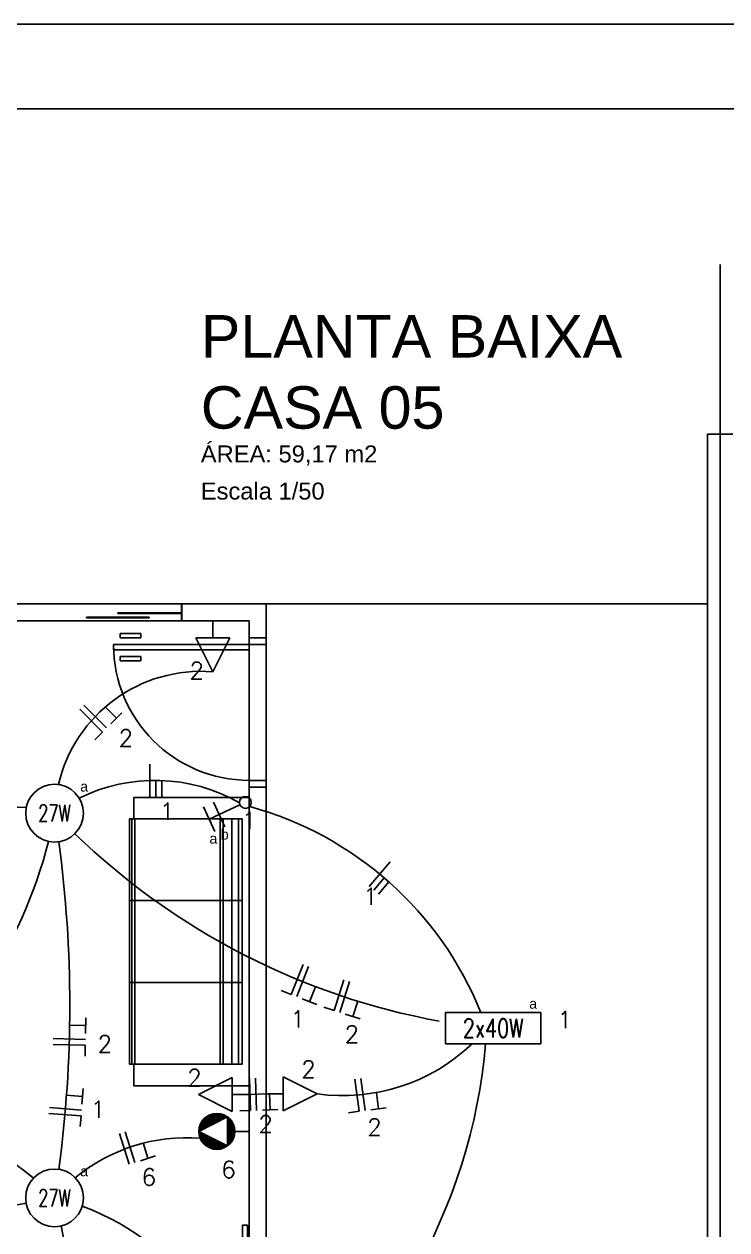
# Model space of a CAD drawing. Header units: metres. Extents: x 49 to 320, y -91 to 27.
# Drawn here: x 147.93 to 152.07, y -53.84 to -46.74 of the extents above; entities that cross this region are included whole.
import ezdxf
from ezdxf.enums import TextEntityAlignment as Align

# ---------------------------------------------------------------- set-up
doc = ezdxf.new("R2010")
doc.units = ezdxf.units.M
doc.header["$LTSCALE"] = 0.2
for name, color, linetype in [('ARQ-___-___-LEG', 3, 'Continuous'), ('ARQ-MOB-___-INT', 7, 'Continuous'), ('CIRCUITO', 7, 'Continuous'), ('CIRCUITO_FIACAO', 10, 'Continuous'), ('INTERRUPTORES', 6, 'Continuous'), ('LUMINARIAS', 1, 'Continuous'), ('SOMENTE_FIACAO', 3, 'Continuous'), ('SOMENTE_TUBULACAO', 5, 'Continuous'), ('TEXTO_INTERRUPTOR', 7, 'Continuous'), ('TOMADAS', 3, 'Continuous')]:
    doc.layers.add(name, color=color, linetype=linetype)
doc.styles.add('REGUA200', font='arial.ttf')
doc.styles.add('REGUA80', font='arial.ttf')
doc.styles.add('ROMANS', font='romans', dxfattribs={"height": 6})
doc.styles.get("Standard").update_dxf_attribs({"font": 'arial.ttf'})

# ---------------------------------------------------------------- blocks, each defined once
blk = doc.blocks.new('MBSOF232')
at = {"color": 0}
blk.add_lwpolyline([(100, 80), (-100, 80), (-100, 0), (-85, 0), (-85, -3), (85, -3), (85, 0), (100, 0)], close=True, dxfattribs=at)
at = {"layer": 'ARQ-MOB-___-INT'}
for p, q in [((85, 72.61), (-85, 72.61)), ((85, 67.93), (-85, 67.93)), ((-28.51, -3), (-28.51, 75)), ((28.33, -3), (28.33, 75)), ((85, 61.9), (-85, 61.9)), ((85, 59.89), (-85, 59.89)), ((85, 0.66), (-85, 0.66)), ((85, -1.35), (-85, -1.35))]:
    blk.add_line(p, q, dxfattribs=at)
blk.add_lwpolyline([(85, 0), (85, 75), (-85, 75), (-85, 0)], dxfattribs=at)
blk = doc.blocks.new('Titul1')
at = {"color": 6, "style": 'REGUA200', "width": 1.4}
blk.add_attdef('TITULO', (0, 0), '', height=5, dxfattribs=at)
at = {"color": 0, "style": 'REGUA80', "width": 1.4}
blk.add_attdef('ESCALA', (0, -3.98), '', height=2, dxfattribs=at)
blk = doc.blocks.new('*U379', base_point=(1735.99, 1529.66))
at = {"linetype": 'Continuous'}
blk.add_circle((1735.99, 1529.66), 17, dxfattribs=at)
at = {"linetype": 'Continuous', "style": 'ROMANS', "width": 0.7}
blk.add_text('27W', height=10, dxfattribs=at).set_placement((1735.95, 1529.66), align=Align.MIDDLE)
blk = doc.blocks.new('*U380', base_point=(1735.99, 1302.99))
at = {"linetype": 'Continuous'}
blk.add_circle((1735.99, 1302.99), 17, dxfattribs=at)
at = {"linetype": 'Continuous', "style": 'ROMANS', "width": 0.7}
blk.add_text('27W', height=10, dxfattribs=at).set_placement((1735.95, 1302.99), align=Align.MIDDLE)
blk = doc.blocks.new('*U399', base_point=(1994.49, 1402.99))
blk.add_lwpolyline([(1966.49, 1393.74), (1966.49, 1412.24), (2022.49, 1412.24), (2022.49, 1393.74)], close=True)
at = {"style": 'ROMANS', "width": 0.75}
blk.add_text('2x40W', height=11, dxfattribs=at).set_placement((1994.49, 1402.99), align=Align.MIDDLE)
blk = doc.blocks.new('*U407', base_point=(1850.74, 67.39))
for p, q in [((1827.1, 79.86), (1830.45, 87.13)), ((1827.1, 79.86), (1823.75, 72.6)), ((1845.26, 71.48), (1827.1, 79.86)), ((1832.93, 77.17), (1836.28, 84.44)), ((1832.93, 77.17), (1829.58, 69.91))]:
    blk.add_line(p, q)
blk.add_circle((1848.44, 70.02), 3.5)
blk = doc.blocks.new('*X411')
at = {"color": 0}
for p, q in [((337.98, 767.55), (339.55, 769.11)), ((338.57, 767.25), (341.02, 769.7)), ((339.16, 766.96), (342.24, 770.04)), ((339.75, 766.66), (343.31, 770.22)), ((340.34, 766.37), (344.28, 770.31)), ((340.93, 766.07), (345.18, 770.33)), ((341.52, 765.78), (346.02, 770.28)), ((342.1, 765.49), (346.8, 770.18)), ((342.69, 765.19), (347.55, 770.05)), ((343.28, 764.9), (348.26, 769.87)), ((343.87, 764.6), (348.94, 769.66)), ((344.46, 764.31), (349.58, 769.43)), ((345.05, 764.01), (350.2, 769.16)), ((332.42, 757.57), (337.42, 762.57)), ((332.44, 758.47), (337.42, 763.45)), ((332.47, 756.73), (337.42, 761.68)), ((332.52, 759.44), (337.42, 764.34)), ((332.56, 755.94), (337.42, 760.8)), ((332.71, 760.51), (337.42, 765.22)), ((333.04, 761.73), (337.42, 766.1)), ((333.63, 763.2), (337.42, 766.99)), ((335.06, 765.51), (337.24, 767.69)), ((345.64, 763.72), (350.79, 768.86)), ((346.23, 763.42), (351.35, 768.55)), ((346.82, 763.13), (351.89, 768.2)), ((347.41, 762.83), (352.41, 767.84)), ((348, 762.54), (352.9, 767.45)), ((348.59, 762.24), (353.38, 767.03)), ((349.18, 761.95), (353.83, 766.6)), ((349.77, 761.65), (354.25, 766.14)), ((350.35, 761.36), (354.66, 765.66)), ((350.94, 761.07), (355.04, 765.16)), ((351.53, 760.77), (355.4, 764.64)), ((352.12, 760.48), (355.74, 764.09)), ((352.71, 760.18), (356.05, 763.52)), ((353.3, 759.89), (356.33, 762.92)), ((353.89, 759.59), (356.59, 762.3)), ((354.48, 759.3), (356.82, 761.64)), ((355.07, 759), (357.02, 760.96)), ((332.7, 755.2), (337.42, 759.92)), ((332.87, 754.49), (337.42, 759.03)), ((333.08, 753.81), (337.42, 758.15)), ((333.32, 753.17), (337.42, 757.26)), ((333.59, 752.55), (337.42, 756.38)), ((333.88, 751.96), (337.42, 755.5)), ((334.2, 751.39), (337.42, 754.61)), ((334.55, 750.85), (337.42, 753.73)), ((334.91, 750.34), (337.42, 752.84)), ((340.45, 746.15), (346.83, 752.53)), ((341.11, 745.92), (348.6, 753.42)), ((341.79, 745.73), (350.37, 754.3)), ((342.51, 745.56), (352.13, 755.19)), ((343.27, 745.44), (353.9, 756.07)), ((344.07, 745.36), (355.67, 756.95)), ((344.93, 745.33), (357.42, 757.82)), ((345.85, 745.36), (357.38, 756.9)), ((346.85, 745.48), (357.27, 755.9)), ((347.95, 745.7), (357.05, 754.79)), ((349.23, 746.1), (356.65, 753.52)), ((355.66, 758.71), (357.19, 760.24)), ((356.25, 758.41), (357.31, 759.48)), ((356.84, 758.12), (357.39, 758.67)), ((335.3, 749.84), (337.42, 751.96)), ((335.71, 749.37), (337.42, 751.08)), ((336.15, 748.92), (337.42, 750.19)), ((336.6, 748.49), (337.42, 749.31)), ((337.08, 748.09), (337.42, 748.43)), ((337.58, 747.71), (337.99, 748.11)), ((338.11, 747.35), (339.76, 749)), ((338.66, 747.01), (341.53, 749.88)), ((339.23, 746.7), (343.3, 750.77)), ((339.83, 746.41), (345.06, 751.65)), ((350.84, 746.82), (355.93, 751.91))]:
    blk.add_line(p, q, dxfattribs=at)
blk = doc.blocks.new('*U414', base_point=(1850.74, 263.81))
for p, q in [((1820.99, 263.81), (1837.99, 272.31)), ((1837.99, 272.31), (1837.99, 255.31)), ((1837.99, 255.31), (1820.99, 263.81)), ((1842.24, 263.81), (1850.74, 263.81))]:
    blk.add_line(p, q)
blk.add_circle((1831.62, 263.81), 10.62)
at = {"xscale": 0.85, "yscale": 0.85, "zscale": 0.85, "rotation": 180}
blk.add_blockref('*X411', (2124.8, 907.96), dxfattribs=at)
blk = doc.blocks.new('*U425', base_point=(1829.21, -37.01))
for p, q in [((1819.21, -27.01), (1829.21, -7.01)), ((1829.21, -7.01), (1839.21, -27.01)), ((1839.21, -27.01), (1819.21, -27.01)), ((1829.21, -27.01), (1829.21, -37.01))]:
    blk.add_line(p, q)
blk = doc.blocks.new('*U426', base_point=(1850.74, 242.1))
for p, q in [((1820.74, 242.1), (1840.74, 252.1)), ((1840.74, 252.1), (1840.74, 232.1)), ((1840.74, 232.1), (1820.74, 242.1)), ((1840.74, 242.1), (1850.74, 242.1))]:
    blk.add_line(p, q)
blk = doc.blocks.new('*U427', base_point=(1860.74, 241.74))
for p, q in [((1870.74, 251.74), (1890.74, 241.74)), ((1870.74, 231.74), (1870.74, 251.74)), ((1870.74, 241.74), (1860.74, 241.74)), ((1890.74, 241.74), (1870.74, 231.74))]:
    blk.add_line(p, q)
blk = doc.blocks.new('*U437', base_point=(1582.95, 306.12))
at = {"linetype": 'ByBlock'}
blk.add_arc((1651.12, -104.29), 416.04, 80.56994, 99.43006, dxfattribs=at)
blk = doc.blocks.new('*U439', base_point=(1555.21, 290.06))
at = {"linetype": 'ByBlock'}
for start, end in [(201.09787, 201.09787), (141.96764, 196.2101)]:
    blk.add_arc((1712.22, 167.25), 199.34, start, end, dxfattribs=at)
blk = doc.blocks.new('*U453', base_point=(1739.87, 319.54))
at = {"linetype": 'ByBlock'}
blk.add_arc((1289.74, 416.33), 460.42, 347.86573, 12.13427, dxfattribs=at)
blk = doc.blocks.new('*U454', base_point=(1738.47, 286.17))
at = {"linetype": 'ByBlock'}
blk.add_arc((1024.38, 189.66), 720.58, 352.30262, 7.69738, dxfattribs=at)
blk = doc.blocks.new('*U455', base_point=(1723.55, 291.41))
at = {"linetype": 'ByBlock'}
blk.add_arc((1614.14, 421.38), 169.89, 274.61369, 310.09085, dxfattribs=at)
blk = doc.blocks.new('*U456', base_point=(1732.37, 92.94))
at = {"linetype": 'ByBlock'}
blk.add_arc((1470.13, 27.02), 270.4, 14.10915, 54.66184, dxfattribs=at)
blk = doc.blocks.new('*U457', base_point=(1719.32, 72.99))
at = {"linetype": 'ByBlock'}
for start, end in [(287.56289, 287.56289), (218.43399, 275.06739)]:
    blk.add_arc((1712.42, 150.79), 78.11, start, end, dxfattribs=at)
blk = doc.blocks.new('*U458', base_point=(1750.51, 67.49))
at = {"linetype": 'ByBlock'}
blk.add_arc((1795.17, 157.19), 100.2, 243.53123, 299.77846, dxfattribs=at)
blk = doc.blocks.new('*U459', base_point=(1738.24, 59.48))
at = {"linetype": 'ByBlock'}
blk.add_arc((1822.48, 79.27), 86.54, 193.2213, 274.46072, dxfattribs=at)
blk = doc.blocks.new('*U460', base_point=(1752.27, 307.91))
at = {"linetype": 'ByBlock'}
blk.add_arc((1702.12, 444.5), 145.5, 290.16087, 4.05589, dxfattribs=at)
blk = doc.blocks.new('*U461', base_point=(1748.18, 291.14))
at = {"linetype": 'ByBlock'}
blk.add_arc((1813.96, 371), 103.46, 230.52012, 274.33674, dxfattribs=at)
blk = doc.blocks.new('*U462', base_point=(1747.96, 88.4))
at = {"linetype": 'ByBlock'}
blk.add_arc((2037.38, -210.32), 415.94, 100.33806, 134.09441, dxfattribs=at)
blk = doc.blocks.new('*U463', base_point=(1982.05, 212.24))
at = {"linetype": 'ByBlock'}
blk.add_arc((1905.64, 131.77), 110.98, 46.4822, 97.71385, dxfattribs=at)
blk = doc.blocks.new('*U464', base_point=(1860.74, 241.74))
at = {"linetype": 'ByBlock'}
blk.add_lwpolyline([(1860.74, 241.74), (1860.74, 241.74), (1850.74, 242.1), (1850.74, 242.1)], dxfattribs=at)
blk = doc.blocks.new('*U465', base_point=(1987.27, 193.74))
at = {"linetype": 'ByBlock'}
blk.add_arc((1796.64, 270.64), 205.55, 285.33225, 338.03016, dxfattribs=at)
blk = doc.blocks.new('*U466', base_point=(1990.06, 212.24))
at = {"linetype": 'ByBlock'}
blk.add_arc((1658.81, 183.21), 332.52, 5.00833, 54.68694, dxfattribs=at)
blk = doc.blocks.new('N')
for p, q in [((0, 9.5), (-6.33, 9.5)), ((0, -9.5), (0, 9.5))]:
    blk.add_line(p, q)
blk = doc.blocks.new('F')
blk.add_line((0, -9.5), (0, 9.5))
blk = doc.blocks.new('T')
at = {"linetype": 'Continuous'}
for p, q in [((4.57, 9.5), (-4.57, 9.5)), ((0, 0), (0, 9.5))]:
    blk.add_line(p, q, dxfattribs=at)
blk = doc.blocks.new('*U497', base_point=(1742.05, 248.15))
at = {"layer": 'SOMENTE_FIACAO', "linetype": 'ByBlock', "rotation": 274.65914162}
for name, p in [('N', (1742.11, 253.96)), ('F', (1742.39, 250.47)), ('T', (1743.05, 242.42))]:
    blk.add_blockref(name, p, dxfattribs=at)
blk = doc.blocks.new('*U498', base_point=(1883.62, 178.3))
at = {"layer": 'SOMENTE_FIACAO', "linetype": 'ByBlock', "rotation": 21.58688346}
for name, p in [('T', (1889.74, 178.57)), ('N', (1878.98, 174.31)), ('F', (1882.23, 175.6))]:
    blk.add_blockref(name, p, dxfattribs=at)
blk = doc.blocks.new('R')
blk.add_line((0, 0), (0, 9.5))
blk = doc.blocks.new('*U500', base_point=(1929.95, 114.98))
at = {"layer": 'SOMENTE_FIACAO', "linetype": 'ByBlock', "rotation": 40.57567479}
for name, p in [('R', (1930.34, 114.52)), ('R', (1933, 116.79)), ('F', (1927.69, 112.24))]:
    blk.add_blockref(name, p, dxfattribs=at)
blk = doc.blocks.new('*U502', base_point=(1795.67, 57.91))
at = {"layer": 'SOMENTE_FIACAO', "linetype": 'ByBlock', "rotation": 0.28799911}
for name, p in [('F', (1792.18, 56.97)), ('R', (1795.68, 56.98)), ('R', (1799.18, 57))]:
    blk.add_blockref(name, p, dxfattribs=at)
blk = doc.blocks.new('*U542', base_point=(1744.93, 207.06))
at = {"layer": 'SOMENTE_FIACAO', "linetype": 'ByBlock', "rotation": 271.38361364}
for name, p in [('N', (1744.61, 212.84)), ('F', (1744.7, 209.35)), ('T', (1744.89, 201.27))]:
    blk.add_blockref(name, p, dxfattribs=at)
blk = doc.blocks.new('*U546', base_point=(1762.53, 18.68))
at = {"layer": 'SOMENTE_FIACAO', "linetype": 'ByBlock', "rotation": 315.3018301000001}
for name, p in [('N', (1757.5, 21.83)), ('F', (1759.99, 19.36)), ('T', (1765.73, 13.69))]:
    blk.add_blockref(name, p, dxfattribs=at)
blk = doc.blocks.new('*U547', base_point=(1909.45, 184.36))
at = {"layer": 'SOMENTE_FIACAO', "linetype": 'ByBlock', "rotation": 17.96026046}
for name, p in [('N', (1903.62, 183.56)), ('F', (1906.95, 184.64)), ('T', (1914.63, 187.13))]:
    blk.add_blockref(name, p, dxfattribs=at)
blk = doc.blocks.new('*U548', base_point=(1919.65, 239.13))
at = {"layer": 'SOMENTE_FIACAO', "linetype": 'ByBlock', "rotation": 352.56615035}
for name, p in [('N', (1914.26, 242.56)), ('F', (1917.73, 242.11)), ('T', (1925.74, 241.06))]:
    blk.add_blockref(name, p, dxfattribs=at)
blk = doc.blocks.new('*U556', base_point=(1856.87, 241.89))
at = {"layer": 'SOMENTE_FIACAO', "linetype": 'ByBlock', "rotation": 357.96668479}
for name, p in [('N', (1851.19, 242.08)), ('F', (1854.69, 241.96)), ('T', (1862.75, 241.67))]:
    blk.add_blockref(name, p, dxfattribs=at)
blk = doc.blocks.new('*U570', base_point=(1782.93, 273.33))
at = {"layer": 'SOMENTE_FIACAO', "linetype": 'ByBlock', "rotation": 342.3746685500001}
for name, p in [('F', (1777.12, 274.15)), ('F', (1780.46, 273.09)), ('T', (1788.15, 270.64))]:
    blk.add_blockref(name, p, dxfattribs=at)

msp = doc.modelspace()

# ---------------------------------------------------------------- linework, layer by layer
at = {"color": 15}
msp.add_line((188.8835, -46.7371), (141.6146, -46.7371), dxfattribs=at)
at = {"color": 0}
msp.add_line((188.3835, -47.2371), (142.8646, -47.2371), dxfattribs=at)
for p, q in [((151.9554, -49.153), (151.9554, -57.453)), ((152.1054, -49.153), (151.9554, -49.153)), ((148.8569, -50.153), (147.3589, -50.153)), ((148.8579, -50.153), (148.8569, -50.153)), ((148.8569, -50.153), (148.8569, -50.253)), ((148.8579, -50.153), (148.8579, -50.253)), ((149.3554, -50.153), (148.8579, -50.153)), ((148.8579, -50.253), (148.8579, -50.153)), ((149.3554, -50.153), (151.9554, -50.153)), ((149.3554, -50.353), (149.3554, -50.153)), ((151.9554, -50.153), (149.3554, -50.153)), ((152.0304, -50.1529), (152.0304, -57.1529)), ((148.8509, -50.2055), (148.4817, -50.2055)), ((148.4817, -50.2055), (148.4817, -50.2105)), ((148.4817, -50.2105), (148.8509, -50.2105)), ((148.8509, -50.2105), (148.8509, -50.2055)), ((147.3589, -50.253), (148.8569, -50.253)), ((148.6663, -50.2305), (148.297, -50.2305)), ((148.297, -50.2305), (148.297, -50.2355)), ((148.297, -50.2355), (148.6663, -50.2355)), ((148.6663, -50.2355), (148.6663, -50.2305)), ((148.8569, -50.253), (148.8579, -50.253)), ((148.8579, -50.253), (149.2554, -50.253)), ((149.2554, -50.253), (149.2554, -50.353)), ((148.6154, -50.328), (148.4954, -50.328)), ((148.4954, -50.328), (148.4954, -50.353)), ((148.4954, -50.353), (148.6154, -50.353)), ((148.6154, -50.353), (148.6154, -50.328)), ((149.2554, -50.353), (149.3554, -50.353)), ((149.3554, -50.353), (149.2554, -50.353)), ((149.2554, -50.353), (149.2554, -50.393)), ((149.3554, -50.393), (149.3554, -50.353)), ((149.2554, -50.393), (148.4554, -50.393)), ((148.4554, -50.393), (148.4554, -50.423)), ((148.4554, -50.423), (149.2554, -50.423)), ((149.2554, -50.393), (149.3554, -50.393)), ((149.2554, -50.423), (149.2554, -50.393)), ((149.2554, -50.423), (149.2554, -51.193)), ((149.3554, -51.193), (149.3554, -50.393)), ((149.3554, -51.193), (149.3554, -50.393)), ((148.6154, -50.463), (148.4954, -50.463)), ((148.4954, -50.463), (148.4954, -50.488)), ((148.4954, -50.488), (148.6154, -50.488)), ((148.6154, -50.488), (148.6154, -50.463)), ((149.2554, -51.193), (149.2554, -51.233)), ((149.3554, -51.193), (149.2554, -51.193)), ((149.3554, -51.233), (149.3554, -51.193)), ((149.3554, -51.233), (149.2554, -51.233)), ((149.2554, -51.233), (149.2554, -54.173)), ((149.2554, -51.233), (149.3554, -51.233)), ((149.3554, -54.173), (149.3554, -51.233)), ((149.2154, -53.813), (149.2154, -54.613)), ((149.2454, -53.813), (149.2154, -53.813)), ((149.2454, -54.613), (149.2454, -53.813))]:
    msp.add_line(p, q)
at = {"const_width": 0.01}
msp.add_lwpolyline([(152.0304, -48.153), (152.0304, -69.153)], dxfattribs=at)
msp.add_arc((149.2554, -50.393), 0.8, 180, 270)

# ---------------------------------------------------------------- block references
at = {"xscale": 0.0085, "yscale": 0.0085, "zscale": 0.0085, "rotation": 270}
msp.add_blockref('MBSOF232', (148.5754, -52.143), dxfattribs=at)
at = {"layer": 'ARQ-___-___-LEG'}
ref = msp.add_blockref('Titul1', (148.9697, -48.7017), dxfattribs=dict(at, xscale=0.05, yscale=0.05, zscale=0.05))
ref.add_attrib('TITULO', 'PLANTA BAIXA', (148.9697, -48.7017), dxfattribs={"layer": '0', "color": 6, "height": 0.25, "style": 'REGUA200'})
ref.add_attrib('ESCALA', 'Escala 1/50', (148.9697, -49.5385), dxfattribs={"layer": '0', "color": 0, "height": 0.1, "style": 'REGUA80'})
ref = msp.add_blockref('Titul1', (148.9697, -49.1208), dxfattribs=dict(at, xscale=0.05, yscale=0.05, zscale=0.05))
ref.add_attrib('TITULO', 'CASA 05', (148.9697, -49.1208), dxfattribs={"layer": '0', "color": 6, "height": 0.25, "style": 'REGUA200'})
ref.add_attrib('ESCALA', 'ÁREA: 59,17 m2', (148.9697, -49.3196), dxfattribs={"layer": '0', "color": 0, "height": 0.1, "style": 'REGUA80'})
at = {"layer": 'INTERRUPTORES', "xscale": -0.01, "yscale": 0.01, "zscale": 0.01, "rotation": 180}
msp.add_blockref('*U407', (149.2554, -51.2969), dxfattribs=at)
at = {"layer": 'LUMINARIAS', "xscale": 0.01, "yscale": 0.01, "zscale": 0.01}
for name, p in [('*U379', (148.1079, -51.3863)), ('*U399', (150.6929, -52.653)), ('*U380', (148.1079, -53.653))]:
    msp.add_blockref(name, p, dxfattribs=at)
at = {"layer": 'SOMENTE_FIACAO', "linetype": 'ByBlock', "xscale": -0.01, "yscale": 0.01, "zscale": 0.01, "rotation": 180}
for name, p in [('*U546', (148.3733, -50.8098)), ('*U502', (148.7047, -51.2022)), ('*U500', (150.0474, -51.7728)), ('*U498', (149.5842, -52.406)), ('*U547', (149.8425, -52.4666)), ('*U542', (148.1973, -52.6937)), ('*U556', (149.3167, -53.042)), ('*U548', (149.9445, -53.0144)), ('*U497', (148.1685, -53.1045)), ('*U570', (148.5773, -53.3563))]:
    msp.add_blockref(name, p, dxfattribs=at)
at = {"layer": 'SOMENTE_TUBULACAO', "linetype": 'Continuous', "xscale": -0.01, "yscale": 0.01, "zscale": 0.01, "rotation": 180}
for name, p in [('*U439', (146.3001, -53.5236)), ('*U459', (148.1303, -51.2178)), ('*U458', (148.2531, -51.2979)), ('*U457', (147.9412, -51.3529)), ('*U465', (150.6207, -52.5605)), ('*U462', (148.2276, -51.507)), ('*U456', (148.0717, -51.5524)), ('*U454', (148.1327, -53.4848)), ('*U466', (150.6486, -52.7455)), ('*U463', (150.5685, -52.7455)), ('*U464', (149.3554, -53.0404)), ('*U455', (147.9835, -53.5371)), ('*U461', (148.2298, -53.5345)), ('*U437', (146.5775, -53.6842)), ('*U460', (148.2706, -53.7021)), ('*U453', (148.1467, -53.8185))]:
    msp.add_blockref(name, p, dxfattribs=at)
at = {"layer": 'TOMADAS', "xscale": -0.01, "yscale": 0.01, "zscale": 0.01, "rotation": 180}
for name, p in [('*U425', (149.0401, -50.253)), ('*U425', (149.0401, -50.253)), ('*U426', (149.2554, -53.044)), ('*U426', (149.2554, -53.044)), ('*U427', (149.3554, -53.0404)), ('*U427', (149.3554, -53.0404)), ('*U414', (149.2554, -53.2611)), ('*U414', (149.2554, -53.2611))]:
    msp.add_blockref(name, p, dxfattribs=at)

# ---------------------------------------------------------------- texts
at = {"layer": 'CIRCUITO', "style": 'ROMANS'}
for s, p in [('2', (148.9029, -50.5961)), ('1', (149.2117, -51.4789)), ('1', (151.0726, -52.653)), ('2', (149.5613, -52.9452)), ('2', (148.8898, -52.9949)), ('6', (149.0907, -53.536))]:
    msp.add_text(s, height=0.1, dxfattribs=at).set_placement(p)
at = {"layer": 'CIRCUITO_FIACAO', "linetype": 'ByBlock', "style": 'ROMANS'}
for s, p in [('2', (148.4848, -50.9935)), ('1', (148.728, -51.4251)), ('1', (149.9264, -51.9263)), ('1', (149.4986, -52.649)), ('2', (149.8175, -52.7386)), ('2', (148.3613, -52.7959)), ('1', (148.321, -53.1816)), ('2', (149.3093, -53.268)), ('2', (149.9508, -53.2863)), ('6', (148.6212, -53.5807))]:
    msp.add_text(s, height=0.1, dxfattribs=at).set_placement(p)
at = {"layer": 'TEXTO_INTERRUPTOR'}
for s, p in [('a', (148.2825, -51.2294)), ('b', (149.1113, -51.5103)), ('a', (149.044, -51.5363)), ('a', (150.9286, -52.5089)), ('a', (148.2825, -53.4961))]:
    msp.add_text(s, height=0.06, dxfattribs=at).set_placement(p, align=Align.MIDDLE)

doc.saveas('drawing.dxf')
